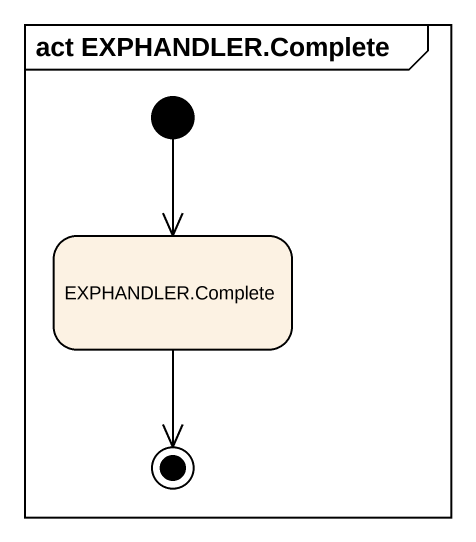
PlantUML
@startuml
mainframe act EXPHANDLER.Complete
hide empty description
state "EXPHANDLER.Complete" as EXPHANDLER_Complete
[*] --> EXPHANDLER_Complete
EXPHANDLER_Complete --> [*]
@enduml
